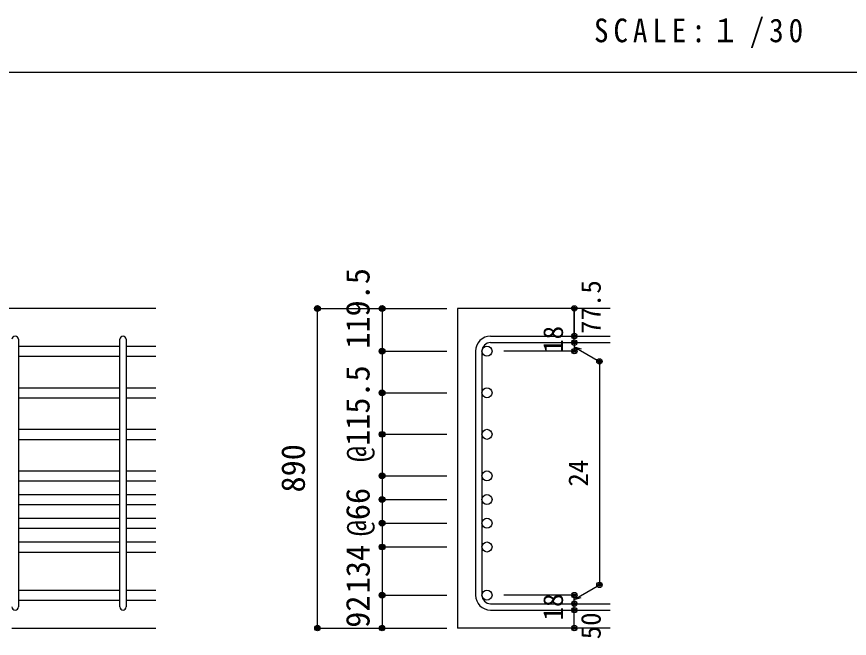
# Model space of a CAD drawing. Units: millimetres at full size, sheet at 1:30; details may follow other scales. Extents: x -5973 to 5954, y -4195 to 4201.
# Drawn here: x 1315 to 3633, y -1799 to -67 of the extents above; entities that cross this region are included whole.
import ezdxf
from ezdxf.enums import TextEntityAlignment as Align

# ---------------------------------------------------------------- set-up
doc = ezdxf.new("R2010")
doc.units = ezdxf.units.MM
doc.header["$LTSCALE"] = 30
doc.header["$PDMODE"] = 32
doc.header["$PDSIZE"] = 15
for name, color, linetype in [('0-1_躯体線', 2, 'Continuous'), ('0-5_基礎梁筋', 7, 'Continuous'), ('0-6_スタラップ筋', 7, 'Continuous'), ('0-D_寸法', 4, 'Continuous'), ('6-7_文字', 7, 'Continuous'), ('F-0_枠', 6, 'Continuous')]:
    doc.layers.add(name, color=color, linetype=linetype)
doc.styles.add('ＭＳ ゴシック', font='')
doc.styles.get('ＭＳ ゴシック').set_extended_font_data('MS Gothic')

msp = doc.modelspace()

# ---------------------------------------------------------------- linework, layer by layer
at = {"layer": '0-1_躯体線'}
for p, q in [((1702.44, -879.66), (-197.56, -879.66)), ((2967.44, -879.66), (2542.44, -879.66)), ((2542.44, -879.66), (2542.44, -1770.16)), ((1302.44, -1770.16), (1702.44, -1770.16)), ((2967.44, -1770.16), (2542.44, -1770.16))]:
    msp.add_line(p, q, dxfattribs=at)
at = {"layer": '0-5_基礎梁筋'}
for p, q in [((1320.44, -984.86), (1602.44, -984.86)), ((1620.44, -984.86), (1702.44, -984.86)), ((1320.44, -1012.86), (1602.44, -1012.86)), ((1620.44, -1012.86), (1702.44, -1012.86)), ((1320.44, -1100.63), (1602.44, -1100.63)), ((1620.44, -1100.63), (1702.44, -1100.63)), ((1320.44, -1128.63), (1602.44, -1128.63)), ((1620.44, -1128.63), (1702.44, -1128.63)), ((1320.44, -1216.4), (1602.44, -1216.4)), ((1620.44, -1216.4), (1702.44, -1216.4)), ((1320.44, -1244.4), (1602.44, -1244.4)), ((1620.44, -1244.4), (1702.44, -1244.4)), ((1320.44, -1332.16), (1602.44, -1332.16)), ((1620.44, -1332.16), (1702.44, -1332.16)), ((1320.44, -1360.16), (1602.44, -1360.16)), ((1620.44, -1360.16), (1702.44, -1360.16)), ((1320.44, -1398.16), (1602.44, -1398.16)), ((1620.44, -1398.16), (1702.44, -1398.16)), ((1320.44, -1426.16), (1602.44, -1426.16)), ((1620.44, -1426.16), (1702.44, -1426.16)), ((1320.44, -1464.16), (1602.44, -1464.16)), ((1620.44, -1464.16), (1702.44, -1464.16)), ((1320.44, -1492.16), (1602.44, -1492.16)), ((1620.44, -1492.16), (1702.44, -1492.16)), ((1320.44, -1530.16), (1602.44, -1530.16)), ((1620.44, -1530.16), (1702.44, -1530.16)), ((1320.44, -1558.16), (1602.44, -1558.16)), ((1620.44, -1558.16), (1702.44, -1558.16)), ((1320.44, -1664.16), (1602.44, -1664.16)), ((1620.44, -1664.16), (1702.44, -1664.16)), ((1320.44, -1692.16), (1602.44, -1692.16)), ((1620.44, -1692.16), (1702.44, -1692.16))]:
    msp.add_line(p, q, dxfattribs=at)
at = {"layer": '0-5_基礎梁筋', "color": 3}
for centre in [(2624.44, -998.86), (2624.44, -1114.63), (2624.44, -1230.4), (2624.44, -1346.16), (2624.44, -1412.16), (2624.44, -1478.16), (2624.44, -1544.16), (2624.44, -1678.16)]:
    msp.add_circle(centre, 14, dxfattribs=at)
at = {"layer": '0-6_スタラップ筋'}
for p, q in [((1320.44, -965.86), (1320.44, -1711.16)), ((1602.44, -1711.16), (1602.44, -965.86)), ((1620.44, -965.86), (1620.44, -1711.16)), ((2634.44, -956.86), (2967.44, -956.86)), ((2634.44, -974.86), (2967.44, -974.86)), ((2592.44, -998.86), (2592.44, -1678.16)), ((2610.44, -998.86), (2610.44, -1678.16)), ((2634.44, -1702.16), (2967.44, -1702.16)), ((2634.44, -1720.16), (2967.44, -1720.16))]:
    msp.add_line(p, q, dxfattribs=at)
for centre, radius, start, end in [((1311.44, -965.86), 9, 0, 180), ((1611.44, -965.86), 9, 0, 180), ((2634.44, -998.86), 42, 90, 180), ((2634.44, -998.86), 24, 90, 180), ((2634.44, -1678.16), 42, 180, 270), ((2634.44, -1678.16), 24, 180, 270), ((1311.44, -1711.16), 9, 180, 0), ((1611.44, -1711.16), 9, 180, 0)]:
    msp.add_arc(centre, radius, start, end, dxfattribs=at)
at = {"layer": '0-D_寸法'}
for p, q in [((2152.44, -879.66), (2332.44, -879.66)), ((2152.44, -1770.16), (2152.44, -879.66)), ((2332.44, -879.66), (2512.44, -879.66)), ((2867.44, -879.66), (2867.44, -956.86)), ((2867.44, -956.86), (2867.44, -879.66)), ((2867.44, -974.86), (2867.44, -956.86)), ((2867.44, -974.86), (2867.44, -998.86)), ((2867.44, -986.86), (2886.76, -992.04)), ((2867.44, -986.86), (2937.5, -1027.31)), ((2332.44, -998.86), (2512.44, -998.86)), ((2332.44, -998.86), (2512.44, -998.86)), ((2867.44, -998.86), (2671.35, -998.86)), ((2937.5, -1027.31), (2937.5, -1649.71)), ((2332.44, -1114.63), (2512.44, -1114.63)), ((2332.44, -1114.63), (2512.44, -1114.63)), ((2332.44, -1230.4), (2512.44, -1230.4)), ((2332.44, -1230.4), (2512.44, -1230.4)), ((2332.44, -1346.16), (2512.44, -1346.16)), ((2332.44, -1412.16), (2512.44, -1412.16)), ((2332.44, -1478.16), (2512.44, -1478.16)), ((2332.44, -1544.16), (2512.44, -1544.16)), ((2867.44, -1690.16), (2937.5, -1649.71)), ((2332.44, -1678.16), (2512.44, -1678.16)), ((2867.44, -1678.16), (2671.35, -1678.16)), ((2867.44, -1702.16), (2867.44, -1678.16)), ((2867.44, -1690.16), (2886.76, -1684.99))]:
    msp.add_line(p, q, dxfattribs=at)
for points in [[(2152.44, -879.66), (2332.44, -879.66), (2512.44, -879.66)], [(2332.44, -879.66), (2332.44, -998.86), (2332.44, -1114.63), (2332.44, -1230.4), (2332.44, -1346.16)], [(2332.44, -1346.16), (2332.44, -1678.16), (2332.44, -1770.16)], [(2867.44, -1770.16), (2867.44, -1720.16), (2867.44, -1702.16)], [(2152.44, -1770.16), (2332.44, -1770.16), (2512.44, -1770.16)]]:
    msp.add_lwpolyline(points, dxfattribs=at)
for centre, radius in [((2152.44, -879.66), 8), ((2152.44, -879.66), 7.2), ((2152.44, -879.66), 6.4), ((2152.44, -879.66), 5.6), ((2152.44, -879.66), 4.8), ((2152.44, -879.66), 4), ((2152.44, -879.66), 3.2), ((2152.44, -879.66), 2.4), ((2152.44, -879.66), 1.6), ((2152.44, -879.66), 0.8), ((2332.44, -879.66), 8), ((2332.44, -879.66), 7.2), ((2332.44, -879.66), 6.4), ((2332.44, -879.66), 5.6), ((2332.44, -879.66), 4.8), ((2332.44, -879.66), 4), ((2332.44, -879.66), 3.2), ((2332.44, -879.66), 2.4), ((2332.44, -879.66), 1.6), ((2332.44, -879.66), 0.8), ((2867.44, -879.66), 4), ((2867.44, -879.66), 3.6), ((2867.44, -879.66), 3.2), ((2867.44, -879.66), 2.8), ((2867.44, -879.66), 2.4), ((2867.44, -879.66), 2), ((2867.44, -879.66), 1.6), ((2867.44, -879.66), 1.2), ((2867.44, -879.66), 0.8), ((2867.44, -879.66), 0.4), ((2867.44, -956.86), 4), ((2867.44, -974.86), 4), ((2867.44, -956.86), 3.6), ((2867.44, -974.86), 3.6), ((2867.44, -956.86), 3.2), ((2867.44, -974.86), 3.2), ((2867.44, -956.86), 2.8), ((2867.44, -974.86), 2.8), ((2867.44, -956.86), 2.4), ((2867.44, -974.86), 2.4), ((2867.44, -956.86), 2), ((2867.44, -974.86), 2), ((2867.44, -956.86), 1.6), ((2867.44, -974.86), 1.6), ((2867.44, -956.86), 1.2), ((2867.44, -956.86), 0.8), ((2867.44, -956.86), 0.4), ((2332.44, -998.86), 8), ((2332.44, -998.86), 7.2), ((2332.44, -998.86), 6.4), ((2332.44, -998.86), 5.6), ((2332.44, -998.86), 4.8), ((2332.44, -998.86), 4), ((2332.44, -998.86), 3.2), ((2332.44, -998.86), 2.4), ((2867.44, -998.86), 4), ((2867.44, -998.86), 3.6), ((2867.44, -998.86), 3.2), ((2867.44, -998.86), 2.8), ((2867.44, -998.86), 2.4), ((2867.44, -974.86), 1.2), ((2867.44, -974.86), 0.8), ((2867.44, -974.86), 0.4), ((2332.44, -998.86), 1.6), ((2332.44, -998.86), 0.8), ((2867.44, -998.86), 2), ((2867.44, -998.86), 1.6), ((2867.44, -998.86), 1.2), ((2867.44, -998.86), 0.8), ((2867.44, -998.86), 0.4), ((2937.5, -1027.31), 4), ((2937.5, -1027.31), 3.6), ((2937.5, -1027.31), 3.2), ((2937.5, -1027.31), 2.8), ((2937.5, -1027.31), 2.4), ((2937.5, -1027.31), 2), ((2937.5, -1027.31), 1.6), ((2937.5, -1027.31), 1.2), ((2937.5, -1027.31), 0.8), ((2937.5, -1027.31), 0.4), ((2332.44, -1114.63), 8), ((2332.44, -1114.63), 7.2), ((2332.44, -1114.63), 6.4), ((2332.44, -1114.63), 5.6), ((2332.44, -1114.63), 4.8), ((2332.44, -1114.63), 4), ((2332.44, -1114.63), 3.2), ((2332.44, -1114.63), 2.4), ((2332.44, -1114.63), 1.6), ((2332.44, -1114.63), 0.8), ((2332.44, -1230.4), 8), ((2332.44, -1230.4), 7.2), ((2332.44, -1230.4), 6.4), ((2332.44, -1230.4), 5.6), ((2332.44, -1230.4), 4.8), ((2332.44, -1230.4), 4), ((2332.44, -1230.4), 3.2), ((2332.44, -1230.4), 2.4), ((2332.44, -1230.4), 1.6), ((2332.44, -1230.4), 0.8), ((2332.44, -1346.16), 8), ((2332.44, -1346.16), 7.2), ((2332.44, -1346.16), 6.4), ((2332.44, -1346.16), 5.6), ((2332.44, -1346.16), 4.8), ((2332.44, -1346.16), 4), ((2332.44, -1346.16), 3.2), ((2332.44, -1346.16), 2.4), ((2332.44, -1346.16), 1.6), ((2332.44, -1346.16), 0.8), ((2332.44, -1412.16), 8), ((2332.44, -1412.16), 7.2), ((2332.44, -1412.16), 6.4), ((2332.44, -1412.16), 5.6), ((2332.44, -1412.16), 4.8), ((2332.44, -1412.16), 4), ((2332.44, -1412.16), 3.2), ((2332.44, -1412.16), 2.4), ((2332.44, -1412.16), 1.6), ((2332.44, -1412.16), 0.8), ((2332.44, -1478.16), 8), ((2332.44, -1478.16), 7.2), ((2332.44, -1478.16), 6.4), ((2332.44, -1478.16), 5.6), ((2332.44, -1478.16), 4.8), ((2332.44, -1478.16), 4), ((2332.44, -1478.16), 3.2), ((2332.44, -1478.16), 2.4), ((2332.44, -1478.16), 1.6), ((2332.44, -1478.16), 0.8), ((2332.44, -1544.16), 8), ((2332.44, -1544.16), 7.2), ((2332.44, -1544.16), 6.4), ((2332.44, -1544.16), 5.6), ((2332.44, -1544.16), 4.8), ((2332.44, -1544.16), 4), ((2332.44, -1544.16), 3.2), ((2332.44, -1544.16), 2.4), ((2332.44, -1544.16), 1.6), ((2332.44, -1544.16), 0.8), ((2937.5, -1649.71), 4), ((2937.5, -1649.71), 3.6), ((2937.5, -1649.71), 3.2), ((2937.5, -1649.71), 2.8), ((2937.5, -1649.71), 2.4), ((2937.5, -1649.71), 2), ((2937.5, -1649.71), 1.6), ((2937.5, -1649.71), 1.2), ((2937.5, -1649.71), 0.8), ((2937.5, -1649.71), 0.4), ((2332.44, -1678.16), 8), ((2332.44, -1678.16), 7.2), ((2332.44, -1678.16), 6.4), ((2332.44, -1678.16), 5.6), ((2332.44, -1678.16), 4.8), ((2332.44, -1678.16), 4), ((2332.44, -1678.16), 3.2), ((2332.44, -1678.16), 2.4), ((2332.44, -1678.16), 1.6), ((2332.44, -1678.16), 0.8), ((2867.44, -1678.16), 4), ((2867.44, -1678.16), 3.6), ((2867.44, -1678.16), 3.2), ((2867.44, -1678.16), 2.8), ((2867.44, -1678.16), 2.4), ((2867.44, -1678.16), 2), ((2867.44, -1678.16), 1.6), ((2867.44, -1678.16), 1.2), ((2867.44, -1678.16), 0.8), ((2867.44, -1678.16), 0.4), ((2867.44, -1702.16), 4), ((2867.44, -1702.16), 3.6), ((2867.44, -1702.16), 3.2), ((2867.44, -1702.16), 2.8), ((2867.44, -1702.16), 2.4), ((2867.44, -1702.16), 2), ((2867.44, -1702.16), 1.6), ((2867.44, -1702.16), 1.2), ((2867.44, -1702.16), 0.8), ((2867.44, -1702.16), 0.4), ((2867.44, -1720.16), 4), ((2867.44, -1720.16), 3.6), ((2867.44, -1720.16), 3.2), ((2867.44, -1720.16), 2.8), ((2867.44, -1720.16), 2.4), ((2867.44, -1720.16), 2), ((2867.44, -1720.16), 1.6), ((2867.44, -1720.16), 1.2), ((2867.44, -1720.16), 0.8), ((2867.44, -1720.16), 0.4), ((2152.44, -1770.16), 7.2), ((2152.44, -1770.16), 6.4), ((2152.44, -1770.16), 5.6), ((2152.44, -1770.16), 4.8), ((2152.44, -1770.16), 4), ((2152.44, -1770.16), 3.2), ((2152.44, -1770.16), 2.4), ((2152.44, -1770.16), 1.6), ((2152.44, -1770.16), 0.8), ((2332.44, -1770.16), 7.2), ((2332.44, -1770.16), 6.4), ((2332.44, -1770.16), 5.6), ((2332.44, -1770.16), 4.8), ((2332.44, -1770.16), 4), ((2332.44, -1770.16), 3.2), ((2332.44, -1770.16), 2.4), ((2332.44, -1770.16), 1.6), ((2332.44, -1770.16), 0.8), ((2867.44, -1770.16), 4), ((2867.44, -1770.16), 3.6), ((2867.44, -1770.16), 3.2), ((2867.44, -1770.16), 2.8), ((2867.44, -1770.16), 2.4), ((2867.44, -1770.16), 2), ((2867.44, -1770.16), 1.6), ((2867.44, -1770.16), 1.2), ((2867.44, -1770.16), 0.8), ((2867.44, -1770.16), 0.4)]:
    msp.add_circle(centre, radius, dxfattribs=at)
at = {"layer": '0-D_寸法', "color": 7}
for p in [(2152.44, -879.66), (2152.44, -879.66), (2332.44, -879.66), (2867.44, -879.66), (2867.44, -956.86), (2867.44, -974.86), (2332.44, -998.86), (2867.44, -998.86), (2937.5, -1027.31), (2332.44, -1114.63), (2332.44, -1230.4), (2332.44, -1346.16), (2332.44, -1346.16), (2332.44, -1412.16), (2332.44, -1412.16), (2332.44, -1478.16), (2332.44, -1478.16), (2332.44, -1544.16), (2332.44, -1544.16), (2937.5, -1649.71), (2332.44, -1678.16), (2332.44, -1678.16), (2867.44, -1678.16), (2867.44, -1702.16), (2867.44, -1720.16), (2152.44, -1770.16), (2152.44, -1770.16), (2332.44, -1770.16), (2867.44, -1770.16)]:
    msp.add_point(p, dxfattribs=at)
at = {"layer": 'F-0_枠', "color": 2}
msp.add_line((-5972.88, -222.05), (3723.6, -222.05), dxfattribs=at)

# ---------------------------------------------------------------- texts
at = {"layer": '0-D_寸法', "style": 'ＭＳ ゴシック'}
for s, height, p in [('119.5', 65.98, (2317.44, -991.86)), ('77.5', 54.99, (2957.44, -950.86)), ('18', 54.99, (2852.44, -1003.36)), ('@115.5', 65.98, (2317.44, -1307.51)), ('890', 65.98, (2137.44, -1392.41)), ('24', 54.99, (2922.5, -1376.01)), ('@66', 65.98, (2317.66, -1514.19)), ('134', 65.98, (2318.08, -1673.12)), ('92', 65.98, (2317.44, -1769.16)), ('18', 54.99, (2852.44, -1748.66)), ('50', 54.99, (2957.44, -1801.16))]:
    msp.add_text(s, height=height, rotation=90, dxfattribs=at).set_placement(p, align=Align.BOTTOM_LEFT)
at = {"layer": '6-7_文字', "color": 2, "insert": (2922.26, -154.55), "char_height": 65.98, "attachment_point": 7, "style": 'ＭＳ ゴシック'}
msp.add_mtext('\\T1.34;\\W0.9;SCALE:１/30', dxfattribs=at)

doc.saveas('drawing.dxf')
